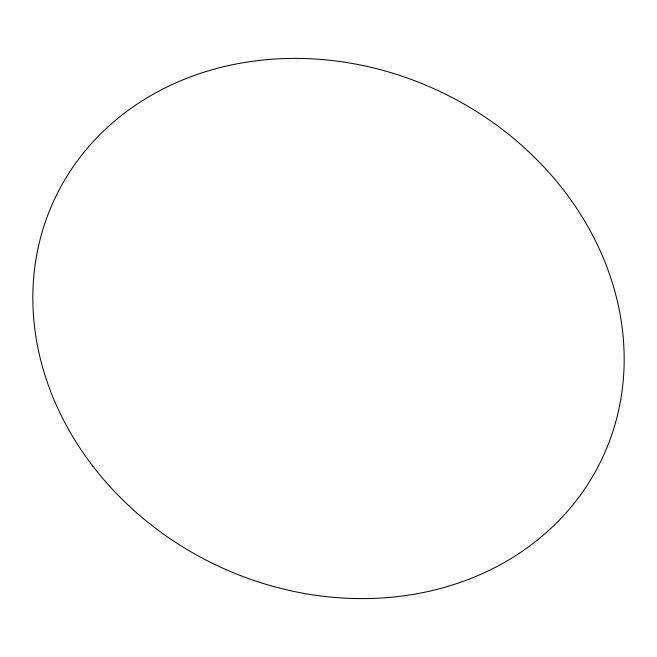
<?xml version="1.0" encoding="UTF-8"?>
<svg xmlns="http://www.w3.org/2000/svg" width="657" height="657" viewBox="0 0 657 657"><rect width="100%" height="100%" fill="white"/><g stroke="black" fill="none" stroke-linecap="round" stroke-linejoin="round"><path stroke-width="0.99" d="M93.08 466.462A302.951 261.913 25.7 0 0 601.122 460.623A302.951 261.913 25.7 0 0 291.297 58.416A302.951 261.913 25.7 0 0 93.08 466.462"/></g></svg>
